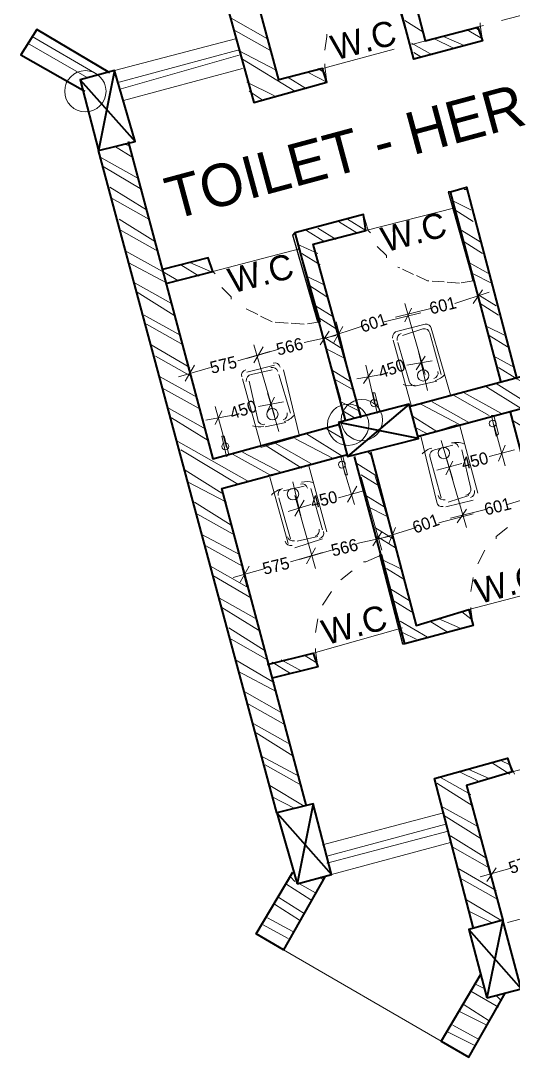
# Model space of a CAD drawing. Header units: millimetres. Extents: x 23593 to 241524, y 4405 to 182732.
# Drawn here: x 68274 to 72342, y 26264 to 34831 of the extents above; entities that cross this region are included whole.
import ezdxf

# ---------------------------------------------------------------- set-up
doc = ezdxf.new("R2010")
doc.units = ezdxf.units.MM
doc.linetypes.add('PDF_IMPORT', pattern=[1, 0.8, -0.2])
for name, color, linetype in [('PDF_0', 7, 'Continuous'), ('PDF_AR_DIMENSION', 7, 'Continuous'), ('PDF_AR_ELEVATION', 2, 'Continuous'), ('PDF_ST COLUMN', 1, 'Continuous'), ('PDF_Text', 7, 'Continuous'), ('PDF_wall', 7, 'Continuous')]:
    doc.layers.add(name, color=color, linetype=linetype)
for name, color, linetype, true_color in [('PDF_AR_DOOR', 7, 'Continuous', 0x723939), ('PDF_AR_HATCH', 7, 'Continuous', 0x767676), ('PDF_AR_WINDOW', 7, 'Continuous', 0x00a5dd), ('PDF_dimension', 7, 'Continuous', 0x767676), ('PDF_hatch', 7, 'Continuous', 0x767676)]:
    doc.layers.add(name, color=color, linetype=linetype, true_color=true_color)
doc.styles.add('PDF Century Gothic', font='GOTHIC.TTF')

msp = doc.modelspace()

# ---------------------------------------------------------------- linework, layer by layer
at = {"layer": 'PDF_0', "color": 8, "lineweight": 5, "true_color": 0x767676}
for points in [[(72011.9, 32493.2), (72087.4, 32606.4)], [(70936, 32304.4), (70860.4, 32172.2)], [(70747.2, 32153.4), (70822.7, 32266.6)], [(71540, 31945.7), (71615.5, 32059)], [(69709, 31983.5), (69633.5, 31851.3)], [(71181.3, 31945.7), (71105.8, 31832.5)], [(70313, 31605.9), (70369.7, 31719.2)], [(69935.5, 31605.9), (69878.9, 31492.7)], [(72219.6, 31190.7), (72276.2, 31322.8)], [(71842, 31190.7), (71785.4, 31077.4)], [(70973.7, 30850.9), (71049.2, 30983)], [(70615.1, 30869.8), (70539.5, 30737.6)], [(71181.3, 30492.2), (71256.9, 30605.5)], [(71370.1, 30643.2), (71313.5, 30511.1)], [(70162, 30322.3), (70086.5, 30190.2)], [(72200.7, 27830.6), (72125.2, 27717.4)]]:
    msp.add_lwpolyline(points, dxfattribs=at)
for points in [[(71445.6, 32342.1), (71502.3, 32455.4)], [(70199.8, 32002.4), (70275.3, 32134.5)], [(71879.8, 30681), (71955.3, 30794.3)], [(70633.9, 30341.2), (70709.4, 30473.4)]]:
    msp.add_lwpolyline(points, close=True, dxfattribs=at)
at = {"layer": 'PDF_AR_DIMENSION', "color": 2, "lineweight": 13}
msp.add_lwpolyline([(70445.2, 27151.1), (71747.6, 26396)], dxfattribs=at)
at = {"layer": 'PDF_AR_DOOR', "lineweight": 25}
for points in [[(71332.4, 35249.1), (71313.5, 35230.3), (71521.1, 34512.9)], [(72011.9, 32681.9), (71823.2, 33418.1), (71804.3, 33418.1)], [(70747.2, 32342.1), (70728.3, 32342.1), (70520.7, 33059.4), (70539.5, 33078.3)], [(71256.9, 30416.7), (71238, 30416.7), (71426.7, 29680.5), (71445.6, 29680.5)]]:
    msp.add_lwpolyline(points, close=True, dxfattribs=at)
at = {"layer": 'PDF_AR_DOOR', "lineweight": 20}
for points in [[(72068.6, 34815), (72068.6, 34796.1), (72087.4, 34664)], [(70803.8, 34720.6), (70803.8, 34701.7), (70784.9, 34588.5)], [(70784.9, 34475.2), (70784.9, 34456.3), (70803.8, 34324.2)], [(71162.5, 33078.3), (71143.6, 33097.2), (71105.8, 33229.3)], [(71294.6, 32870.7), (71294.6, 32889.6), (71219.1, 32965.1)], [(69878.9, 32738.5), (69860, 32757.4), (69822.2, 32870.7)], [(70011, 32530.9), (70011, 32549.8), (69935.5, 32625.3)], [(72295.1, 30643.2), (72200.7, 30567.7), (72200.7, 30548.9)], [(71256.9, 30416.7), (71124.7, 30360.1), (71105.8, 30360.1)], [(72106.3, 30454.5), (72049.7, 30341.2)], [(71011.5, 30284.6), (70917.1, 30209.1)], [(72011.9, 30228), (71993, 30114.7)], [(70841.6, 30114.7), (70766.1, 30001.4)], [(71993, 29982.6), (71993, 29963.7), (72011.9, 29831.5)], [(70728.3, 29888.2), (70709.4, 29774.9)], [(70709.4, 29642.8), (70709.4, 29623.9), (70728.3, 29491.8)], [(72351.7, 28604.6), (72295.1, 28736.7)]]:
    msp.add_lwpolyline(points, dxfattribs=at)
at = {"layer": 'PDF_AR_DOOR', "linetype": 'PDF_IMPORT', "lineweight": 20, "ltscale": 126.628279}
msp.add_lwpolyline([(72011.9, 32681.9), (71898.7, 32663), (71634.4, 32681.9), (71389, 32795.2)], dxfattribs=at)
at = {"layer": 'PDF_AR_DOOR', "linetype": 'PDF_IMPORT', "lineweight": 20, "ltscale": 133.477926}
msp.add_lwpolyline([(70747.2, 32342.1), (70615.1, 32323.3), (70350.8, 32342.1), (70124.3, 32455.4)], dxfattribs=at)
at = {"layer": 'PDF_AR_ELEVATION', "linetype": 'PDF_IMPORT', "lineweight": 20, "ltscale": 764.911205}
msp.add_lwpolyline([(70766.1, 34437.4), (76561.2, 35985.3)], dxfattribs=at)
at = {"layer": 'PDF_AR_ELEVATION', "lineweight": 20}
for points in [[(71124.7, 33097.2), (71860.9, 33286)], [(69860, 32757.4), (70577.3, 32946.2)], [(71974.2, 29963.7), (72691.5, 30152.4)], [(70690.6, 29605), (71426.7, 29812.7)], [(72332.8, 28623.4), (73050.1, 28812.2)]]:
    msp.add_lwpolyline(points, dxfattribs=at)
at = {"layer": 'PDF_AR_HATCH', "lineweight": 5}
for points in [[(70011, 34852.7), (70313, 34682.8)], [(71445.6, 34833.9), (71596.6, 34739.5)], [(68368.7, 34701.7), (68916.2, 34380.8)], [(70029.9, 34758.3), (70331.9, 34588.5)], [(71766.5, 34701.7), (71936.4, 34626.2)], [(71955.3, 34758.3), (72087.4, 34682.8)], [(72030.8, 34777.2), (72049.7, 34758.3)], [(68331, 34645.1), (68821.8, 34361.9)], [(71502.3, 34645.1), (71672.1, 34550.7)], [(71691, 34682.8), (71842, 34607.3)], [(70067.6, 34588.5), (70388.5, 34418.6)], [(71521.1, 34569.6), (71577.8, 34531.8)], [(70105.4, 34512.9), (70539.5, 34248.7)], [(70482.9, 34361.9), (70633.9, 34267.6)], [(70652.8, 34399.7), (70803.8, 34324.2)], [(70728.3, 34437.4), (70784.9, 34399.7)], [(70143.1, 34324.2), (70369.7, 34210.9)], [(70162, 34248.7), (70275.3, 34173.2)], [(69048.3, 33795.6), (69199.3, 33701.3)], [(69123.8, 33814.5), (69180.4, 33795.6)], [(68935, 33701.3), (69237.1, 33531.4)], [(68953.9, 33625.7), (69274.8, 33437)], [(69010.5, 33455.9), (69312.6, 33267.1)], [(71936.4, 33437), (71955.3, 33437)], [(69029.4, 33361.5), (69331.4, 33191.6)], [(71842, 33342.6), (71993, 33267.1)], [(71860.9, 33267.1), (72011.9, 33172.7)], [(69086, 33191.6), (69388.1, 33002.8)], [(70898.2, 33172.7), (71049.2, 33078.3)], [(70973.7, 33191.6), (71124.7, 33097.2)], [(69104.9, 33097.2), (69406.9, 32927.3)], [(70633.9, 33097.2), (70784.9, 33002.8)], [(70728.3, 33116.1), (70879.3, 33021.7)], [(71917.5, 33097.2), (72068.6, 33002.8)], [(71936.4, 33002.8), (72087.4, 32908.4)], [(69142.7, 32927.3), (69444.7, 32757.4), (69576.8, 32681.9)], [(70558.4, 32983.9), (70728.3, 32908.4)], [(70596.2, 32908.4), (70747.2, 32814.1)], [(69161.6, 32832.9), (69482.5, 32663)], [(69595.7, 32814.1), (69746.7, 32719.7)], [(69671.2, 32832.9), (69841.1, 32757.4)], [(71974.2, 32832.9), (72144.1, 32738.5)], [(72011.9, 32738.5), (72162.9, 32663)], [(69218.2, 32663), (69520.2, 32493.2)], [(69482.5, 32663), (69482.5, 32663)], [(70633.9, 32719.7), (70784.9, 32644.2)], [(70652.8, 32644.2), (70803.8, 32549.8)], [(69237.1, 32587.5), (69539.1, 32398.8)], [(72049.7, 32568.7), (72200.7, 32474.3)], [(70709.4, 32474.3), (70860.4, 32379.9)], [(72068.6, 32493.2), (72219.6, 32398.8)], [(69293.7, 32398.8), (69595.7, 32228.9)], [(69312.6, 32323.3), (69614.6, 32153.4)], [(70728.3, 32379.9), (70879.3, 32285.5)], [(72125.2, 32304.4), (72276.2, 32228.9)], [(72144.1, 32228.9), (72295.1, 32134.5)], [(69350.3, 32153.4), (69671.2, 31964.6)], [(70784.9, 32210), (70936, 32115.6)], [(69388.1, 32059), (69690.1, 31889.1)], [(70803.8, 32115.6), (70954.8, 32040.1)], [(72181.8, 32059), (72351.7, 31964.6)], [(72672.6, 31700.3), (72370.6, 31870.2), (72219.6, 31964.6)], [(69425.8, 31889.1), (69727.8, 31719.2)], [(70841.6, 31945.7), (70992.6, 31851.3)], [(69444.7, 31794.7), (69746.7, 31624.8)], [(70860.4, 31870.2), (71030.3, 31775.8)], [(72446.1, 31624.8), (72408.3, 31624.8), (72106.3, 31813.6)], [(72200.7, 31832.5), (72502.7, 31643.7)], [(71842, 31738.1), (72144.1, 31568.2)], [(71936.4, 31757), (72238.4, 31587.1)], [(69501.3, 31624.8), (69803.4, 31454.9)], [(70917.1, 31681.5), (71068.1, 31605.9)], [(71577.8, 31662.6), (71898.7, 31492.7)], [(71672.1, 31681.5), (71974.2, 31511.6)], [(69520.2, 31549.3), (69822.2, 31360.6)], [(70936, 31605.9), (71030.3, 31549.3)], [(71502.3, 31568.2), (71709.9, 31436.1)], [(72332.8, 31530.4), (72483.8, 31436.1)], [(70803.8, 31454.9), (70936, 31379.4)], [(70898.2, 31473.8), (70917.1, 31473.8)], [(71521.1, 31473.8), (71634.4, 31417.2)], [(69558, 31360.6), (70162, 31020.8)], [(70539.5, 31379.4), (70860.4, 31209.5)], [(70633.9, 31417.2), (70936, 31228.4)], [(69595.7, 31285), (70067.6, 31001.9)], [(70294.1, 31322.8), (70596.2, 31134)], [(70369.7, 31341.7), (70671.7, 31171.8)], [(70029.9, 31247.3), (70331.9, 31077.4)], [(70105.4, 31266.2), (70426.3, 31096.3)], [(71143.6, 31266.2), (71162.5, 31247.3)], [(69633.5, 31115.2), (69935.5, 30926.4)], [(71049.2, 31171.8), (71200.2, 31077.4)], [(69652.3, 31020.8), (69973.2, 30850.9)], [(71087, 31077.4), (71238, 30983)], [(69709, 30850.9), (70011, 30662.1)], [(71124.7, 30907.5), (71275.7, 30813.1)], [(71143.6, 30813.1), (71294.6, 30737.6)], [(69727.8, 30756.5), (70029.9, 30586.6)], [(69765.6, 30586.6), (70086.5, 30416.7)], [(71200.2, 30643.2), (71351.2, 30548.9)], [(71219.1, 30567.7), (71370.1, 30473.4)], [(69803.4, 30492.2), (70105.4, 30322.3)], [(71256.9, 30379), (71407.9, 30303.5)], [(69841.1, 30322.3), (70143.1, 30152.4)], [(69860, 30246.8), (70180.9, 30058.1)], [(71294.6, 30303.5), (71445.6, 30209.1)], [(71332.4, 30133.6), (71483.4, 30039.2)], [(69916.6, 30058.1), (70218.6, 29888.2)], [(71351.2, 30039.2), (71502.3, 29944.8)], [(69935.5, 29982.6), (70237.5, 29793.8)], [(71917.5, 29944.8), (71993, 29888.2)], [(71407.9, 29869.3), (71634.4, 29737.2)], [(71653.3, 29869.3), (71804.3, 29774.9)], [(71728.8, 29888.2), (71898.7, 29812.7)], [(69992.1, 29812.7), (70294.1, 29623.9)], [(71426.7, 29774.9), (71540, 29718.3)], [(70011, 29718.3), (70313, 29548.4)], [(70615.1, 29586.1), (70709.4, 29529.5)], [(70048.8, 29548.4), (70369.7, 29359.6)], [(70350.8, 29529.5), (70501.8, 29435.1)], [(70426.3, 29548.4), (70596.2, 29454)], [(70067.6, 29454), (70388.5, 29284.1)], [(70124.3, 29284.1), (70426.3, 29114.2)], [(70143.1, 29189.7), (70445.2, 29019.9)], [(70199.8, 29019.9), (70501.8, 28850)], [(70218.6, 28944.3), (70520.7, 28755.6)], [(70256.4, 28755.6), (70577.3, 28585.7)], [(72238.4, 28717.8), (72313.9, 28680.1)], [(70294.1, 28680.1), (70596.2, 28510.2)], [(71898.7, 28623.4), (72049.7, 28547.9)], [(71974.2, 28642.3), (72144.1, 28566.8)], [(72162.9, 28698.9), (72313.9, 28604.6)], [(71728.8, 28585.7), (71993, 28434.7)], [(70331.9, 28510.2), (70615.1, 28340.3)], [(71709.9, 28529.1), (72011.9, 28340.3)], [(70350.8, 28415.8), (70539.5, 28321.4)], [(71747.6, 28340.3), (72049.7, 28170.4)], [(71766.5, 28264.8), (72068.6, 28076)], [(71823.2, 28094.9), (72125.2, 27906.1)], [(71842, 28000.5), (72144.1, 27830.6)], [(71879.8, 27830.6), (72200.7, 27641.9)], [(70464, 27698.5), (70671.7, 27566.4)], [(70501.8, 27755.1), (70539.5, 27717.4)], [(70577.3, 27698.5), (70709.4, 27623)], [(70747.2, 27755.1), (70766.1, 27736.2)], [(71917.5, 27736.2), (72219.6, 27566.4)], [(70369.7, 27528.6), (70577.3, 27396.5)], [(70407.4, 27585.2), (70615.1, 27453.1)], [(71955.3, 27566.4), (72238.4, 27396.5)], [(71974.2, 27472), (72162.9, 27377.6)], [(70275.3, 27358.7), (70482.9, 27245.4)], [(70313, 27415.3), (70520.7, 27302.1)], [(72030.8, 26867.9), (72106.3, 26830.2)], [(71993, 26811.3), (72219.6, 26679.1)], [(72200.7, 26773.5), (72238.4, 26735.8)], [(71936.4, 26698), (72144.1, 26565.9)], [(71898.7, 26641.4), (72125.2, 26528.1)], [(71842, 26528.1), (72049.7, 26414.9)], [(71804.3, 26471.5), (72030.8, 26358.2)]]:
    msp.add_lwpolyline(points, dxfattribs=at)
at = {"layer": 'PDF_AR_WINDOW', "color": 2, "lineweight": 20}
for points in [[(69048.3, 34418.6), (70048.8, 34682.8)], [(69123.8, 34173.2), (70105.4, 34437.4)], [(70766.1, 28019.4), (71766.5, 28283.7)], [(70841.6, 27774), (71823.2, 28038.3)]]:
    msp.add_lwpolyline(points, dxfattribs=at)
at = {"layer": 'PDF_AR_WINDOW', "color": 27, "lineweight": 20, "true_color": 0x725639}
for points in [[(69086, 34324.2), (70067.6, 34588.5)], [(69104.9, 34267.6), (70086.5, 34550.7)], [(70803.8, 27925), (71785.4, 28189.3)], [(70803.8, 27868.4), (71804.3, 28132.6)]]:
    msp.add_lwpolyline(points, dxfattribs=at)
at = {"layer": 'PDF_dimension', "lineweight": 5}
for points in [[(72181.8, 32059), (72030.8, 32644.2)], [(72144.1, 32587.5), (71860.9, 32493.2)], [(71577.8, 32417.6), (71275.7, 32342.1)], [(71370.1, 32379.9), (71672.1, 32455.4)], [(70917.1, 31700.3), (70747.2, 32304.4)], [(70803.8, 32210), (71087, 32304.4)], [(71030.3, 31738.1), (70879.3, 32342.1)], [(70879.3, 32228.9), (70615.1, 32172.2)], [(70331.9, 32096.7), (70067.6, 32021.2)], [(70143.1, 32040.1), (70407.4, 32115.6)], [(71634.4, 31775.8), (71558.9, 32096.7)], [(69576.8, 31889.1), (69841.1, 31964.6)], [(69803.4, 31417.2), (69652.3, 32021.2)], [(71200.2, 31662.6), (71124.7, 31983.5)], [(71672.1, 32021.2), (71464.5, 31983.5)], [(71049.2, 31870.2), (71256.9, 31908)], [(70407.4, 31436.1), (70313, 31757)], [(69973.2, 31303.9), (69878.9, 31643.7)], [(70445.2, 31681.5), (70237.5, 31643.7)], [(69803.4, 31530.4), (70011, 31568.2)], [(72181.8, 31492.7), (72276.2, 31152.9)], [(71747.6, 31360.6), (71842, 31039.6)], [(72351.7, 31285), (72144.1, 31228.4)], [(70936, 31152.9), (71030.3, 30832)], [(71709.9, 31115.2), (71917.5, 31171.8)], [(70520.7, 31020.8), (70596.2, 30699.9)], [(71087, 31058.5), (71256.9, 30454.5)], [(71200.2, 31077.4), (71370.1, 30492.2)], [(71105.8, 30945.3), (70898.2, 30888.6)], [(72597.1, 30926.4), (72295.1, 30832)], [(70482.9, 30775.4), (70671.7, 30832)], [(71823.2, 30718.7), (72125.2, 30794.3)], [(69992.1, 30756.5), (70143.1, 30152.4)], [(72011.9, 30756.5), (71728.8, 30681)], [(71238, 30548.9), (71540, 30643.2)], [(71313.5, 30567.7), (71049.2, 30511.1)], [(70766.1, 30435.6), (70501.8, 30360.1)], [(70577.3, 30379), (70841.6, 30454.5)], [(70029.9, 30228), (70294.1, 30303.5)], [(72295.1, 27264.3), (72125.2, 27868.4)], [(72068.6, 27755.1), (72332.8, 27830.6)], [(72295.1, 27377.6), (72502.7, 27434.2)]]:
    msp.add_lwpolyline(points, dxfattribs=at)
for points in [[(71445.6, 32493.2), (71615.5, 31908)], [(70199.8, 32153.4), (70369.7, 31568.2)], [(71955.3, 30643.2), (71785.4, 31228.4)], [(70709.4, 30303.5), (70539.5, 30907.5)]]:
    msp.add_lwpolyline(points, close=True, dxfattribs=at)
at = {"layer": 'PDF_hatch', "lineweight": 5}
for points in [[(71351.2, 32191.1), (71502.3, 31643.7), (71823.2, 31738.1), (71663.3, 32289.4, 0.414213), (71615.5, 32323.3), (71389, 32266.6, 0.414213), (71345.6, 32208.4)], [(71426.7, 32228.9), (71596.6, 32285.5, -0.414213), (71653.3, 32247.8), (71747.6, 31908)], [(71709.9, 31851.3), (71540, 31813.6, -0.414213), (71483.4, 31851.3), (71389, 32172.2)], [(70137.4, 31849.7, -0.414213), (70180.9, 31908), (70350.8, 31945.7)], [(71762.1, 30815.8, -0.414213), (71709.9, 30850.9), (71577.8, 31398.3), (71879.8, 31492.7)], [(71842, 31322.8), (71691, 31285, 0.414213), (71653.3, 31228.4), (71747.6, 30888.6)], [(71889.8, 31307.8, 0.414213), (71832, 31341.2, -0.148949), (71933.9, 31334.1)], [(71950.8, 30910.2, 0.414213), (71993, 30964.1), (71917.5, 31285)], [(70345.3, 30910.3, -0.148949), (70435.1, 30963.6, 0.414213), (70401.7, 30905.8)]]:
    msp.add_lwpolyline(points, format="xyb", dxfattribs=at)
for points in [[(70369.7, 31983.5), (70143.1, 31926.9)], [(70256.4, 31303.9), (70577.3, 31398.3), (70445.2, 31945.7)], [(70407.4, 31908), (70501.8, 31587.1)], [(70105.4, 31870.2), (70256.4, 31322.8)], [(70237.5, 31511.6), (70162, 31851.3)], [(71634.4, 31775.8), (71634.4, 31775.8)], [(70464, 31511.6), (70294.1, 31473.8)], [(71898.7, 31492.7), (72049.7, 30926.4)], [(70407.4, 31436.1), (70407.4, 31436.1)], [(71747.6, 31360.6), (71747.6, 31360.6)], [(70331.9, 31077.4), (70652.8, 31152.9), (70803.8, 30605.5)], [(70482.9, 30511.1), (70331.9, 31058.5)], [(70520.7, 31020.8), (70520.7, 31020.8)], [(70615.1, 30983), (70445.2, 30945.3)], [(70766.1, 30624.4), (70671.7, 30964.1)], [(70407.4, 30888.6), (70501.8, 30548.9)], [(72011.9, 30869.8), (71785.4, 30813.1)], [(71804.3, 30850.9), (71974.2, 30907.5)], [(70766.1, 30548.9), (70539.5, 30473.4)], [(70558.4, 30530), (70728.3, 30567.7)]]:
    msp.add_lwpolyline(points, dxfattribs=at)
for centre in [(71598.8, 31899.7), (70352.9, 31578.7), (71768.7, 31257.8), (70522.8, 30918)]:
    msp.add_circle(centre, 47.2, dxfattribs=at)
for centre, radius, start, end in [((71428.9, 32201.7), 47.2, 105.00469, 195.00458), ((70352.9, 31918.5), 47.2, 15.00469, 105.00458), ((70371.8, 31956.3), 47.2, 15.00469, 105.00458), ((70145.3, 31899.7), 47.2, 105.00469, 195.00458), ((71674.3, 31918.5), 47.2, 285.00469, 15.00458), ((71655.5, 32012.9), 160.5, 285.00463, 318.89203), ((71485.6, 31975.2), 160.5, 251.11723, 285.00463), ((70277.4, 31541), 47.2, 195.00469, 285.00458), ((70428.4, 31578.7), 47.2, 285.00469, 15.00458), ((70409.5, 31673.1), 160.5, 285.00463, 318.89203), ((70239.6, 31635.4), 160.5, 251.11723, 285.00463), ((71712.1, 31144.6), 160.5, 105.00463, 138.89203), ((70636.1, 30861.4), 160.5, 71.11723, 105.00463), ((70598.3, 30955.8), 47.2, 15.00469, 105.00458), ((71976.4, 30936.9), 47.2, 285.00469, 15.00458), ((71768.7, 30918), 47.2, 195.00469, 285.00458), ((70692.7, 30616), 47.2, 285.00469, 15.00458), ((70730.5, 30597.1), 47.2, 285.00469, 15.00458), ((70503.9, 30540.5), 47.2, 195.00469, 285.00458), ((70522.8, 30578.2), 47.2, 195.00469, 285.00458)]:
    msp.add_arc(centre, radius, start, end, dxfattribs=at)
at = {"layer": 'PDF_ST COLUMN', "color": 6, "lineweight": 40}
for points in [[(68916.2, 33757.9), (69218.2, 33833.4), (69048.3, 34418.6), (68765.1, 34343.1)], [(70898.2, 31511.6), (70973.7, 31228.4), (71558.9, 31379.4), (71483.4, 31662.6)], [(70558.4, 27698.5), (70841.6, 27774), (70690.6, 28359.2), (70388.5, 28283.7)], [(72125.2, 26754.7), (72408.3, 26830.2), (72257.3, 27396.5), (71974.2, 27321)]]:
    msp.add_lwpolyline(points, close=True, dxfattribs=at)
for points in [[(69048.3, 34418.6), (68916.2, 33757.9)], [(68765.1, 34343.1), (69218.2, 33833.4)], [(71483.4, 31662.6), (70973.7, 31228.4)], [(71558.9, 31379.4), (70898.2, 31511.6)], [(70690.6, 28359.2), (70558.4, 27698.5)], [(70388.5, 28283.7), (70841.6, 27774)], [(72257.3, 27396.5), (72125.2, 26754.7)], [(71974.2, 27321), (72408.3, 26830.2)]]:
    msp.add_lwpolyline(points, dxfattribs=at)
at = {"layer": 'PDF_wall', "lineweight": 40}
for points in [[(71238, 36117.5), (71615.5, 34664), (72049.7, 34777.2), (72087.4, 34664), (71521.1, 34512.9), (71105.8, 36079.7)], [(69860, 35381.3), (70199.8, 34154.3), (70803.8, 34324.2), (70766.1, 34437.4), (70407.4, 34343.1), (70105.4, 35456.8)], [(69010.5, 34399.7), (68406.5, 34758.3), (68274.3, 34550.7), (68802.9, 34248.7)], [(70388.5, 28283.7), (68916.2, 33757.9)], [(69161.6, 33833.4), (69860, 31209.5), (70898.2, 31492.7)], [(72238.4, 31851.3), (71823.2, 33418.1), (71955.3, 33455.9), (72370.6, 31870.2)], [(71087, 31549.3), (70690.6, 32983.9), (71124.7, 33097.2), (71105.8, 33229.3), (70539.5, 33078.3), (70954.8, 31530.4)], [(71483.4, 31643.7), (76976.5, 33116.1)], [(69482.5, 32663), (69860, 32757.4), (69822.2, 32870.7), (69444.7, 32776.3)], [(71558.9, 31398.3), (77033.1, 32870.7)], [(72313.9, 31605.9), (72729.2, 30039.2), (72861.4, 30058.1), (72427.2, 31643.7)], [(70633.9, 28340.3), (69935.5, 30964.1), (70973.7, 31247.3)], [(71162.5, 31266.2), (71540, 29831.5), (71974.2, 29963.7), (72011.9, 29831.5), (71445.6, 29680.5), (71030.3, 31228.4)], [(70313, 29510.6), (70690.6, 29605), (70728.3, 29491.8), (70350.8, 29397.4)], [(72011.9, 27339.8), (71691, 28566.8), (72295.1, 28736.7), (72332.8, 28623.4), (71955.3, 28510.2), (72257.3, 27396.5)], [(70784.9, 27755.1), (70445.2, 27151.1), (70218.6, 27283.2), (70520.7, 27792.9)], [(72068.6, 26943.4), (71747.6, 26396), (71974.2, 26263.9), (72276.2, 26792.4)]]:
    msp.add_lwpolyline(points, dxfattribs=at)
at = {"layer": 'PDF_wall', "color": 2, "lineweight": 15}
for points in [[(71181.3, 31757), (71219.1, 31587.1), (71238, 31605.9), (71200.2, 31757)], [(72219.6, 31417.2), (72181.8, 31568.2), (72162.9, 31568.2), (72200.7, 31398.3)], [(69935.5, 31398.3), (69973.2, 31228.4), (69992.1, 31247.3), (69954.4, 31398.3)], [(70973.7, 31077.4), (70936, 31228.4), (70917.1, 31228.4), (70954.8, 31077.4)]]:
    msp.add_lwpolyline(points, close=True, dxfattribs=at)
at = {"layer": 'PDF_wall', "lineweight": 0}
for centre in [(68808, 34248), (71092.1, 31529.8), (70978.8, 31492)]:
    msp.add_circle(centre, 170.6, dxfattribs=at)
at = {"layer": 'PDF_wall', "color": 2, "lineweight": 15}
for centre in [(71190.8, 31672), (72172.4, 31502.1), (69963.8, 31313.4), (70926.5, 31162.3)]:
    msp.add_circle(centre, 28.3, dxfattribs=at)

# ---------------------------------------------------------------- texts
at = {"layer": 'PDF_Text', "attachment_point": 4, "style": 'PDF Century Gothic'}
for s, insert, char_height, rotation in [('W.C', (70844, 34600.6), 207.95, 14.93007), ('TOILET - HER', (69484, 33351), 349.993, 15.08462), ('W.C', (71259.3, 33014.9), 207.95, 14.93055), ('W.C', (69995.3, 32675.4), 207.95, 14.46831), ('W.C', (72033.2, 30107.8), 207.95, 14.93007), ('W.C', (70768.5, 29768), 207.95, 14.93007)]:
    msp.add_mtext(s, dxfattribs=dict(at, insert=insert, char_height=char_height, rotation=rotation))
at = {"layer": 'PDF_Text', "color": 8, "true_color": 0x767676, "attachment_point": 4, "style": 'PDF Century Gothic'}
for s, insert, char_height, rotation in [('601', (71652.2, 32450.8), 100, 14.03509), ('601', (71082, 32298.6), 99.99, 18.4357), ('566', (70387.4, 32111), 100, 14.03509), ('575', (69840, 31959.9), 100, 14.03509), ('450', (71233, 31921.1), 99.99, 18.4357), ('450', (70006, 31581.3), 99.99, 18.4357), ('450', (71916.5, 31167.1), 100, 14.03509), ('450', (70670.6, 30846.2), 100, 14.03509), ('601', (72105.2, 30789.5), 100, 14.03509), ('601', (71514.8, 30636.9), 100, 19.98392), ('566', (70840.5, 30449.8), 100, 14.03509), ('575', (70274.1, 30298.7), 100, 14.03509), ('575', (72309, 27824.7), 99.99, 18.4357)]:
    msp.add_mtext(s, dxfattribs=dict(at, insert=insert, char_height=char_height, rotation=rotation))

doc.saveas('drawing.dxf')
